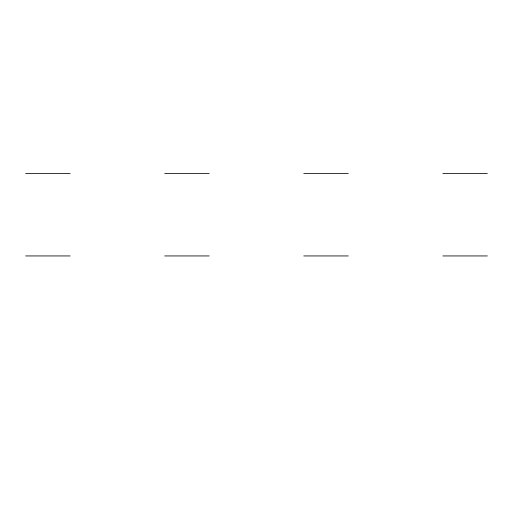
<?xml version="1.0" encoding="UTF-8"?>
<svg xmlns="http://www.w3.org/2000/svg" width="513" height="513" viewBox="0 0 513 513"><rect width="100%" height="100%" fill="white"/><g stroke="black" fill="none" stroke-linecap="round" stroke-linejoin="round"><path stroke-width="0.77" d="M25.65 173.618L70.153 173.618M164.718 173.618L209.221 173.618M303.779 173.618L348.282 173.618M442.847 173.618L487.35 173.618M25.65 255.942L70.153 255.942M164.718 255.942L209.221 255.942M303.779 255.942L348.282 255.942M442.847 255.942L487.35 255.942"/></g></svg>
